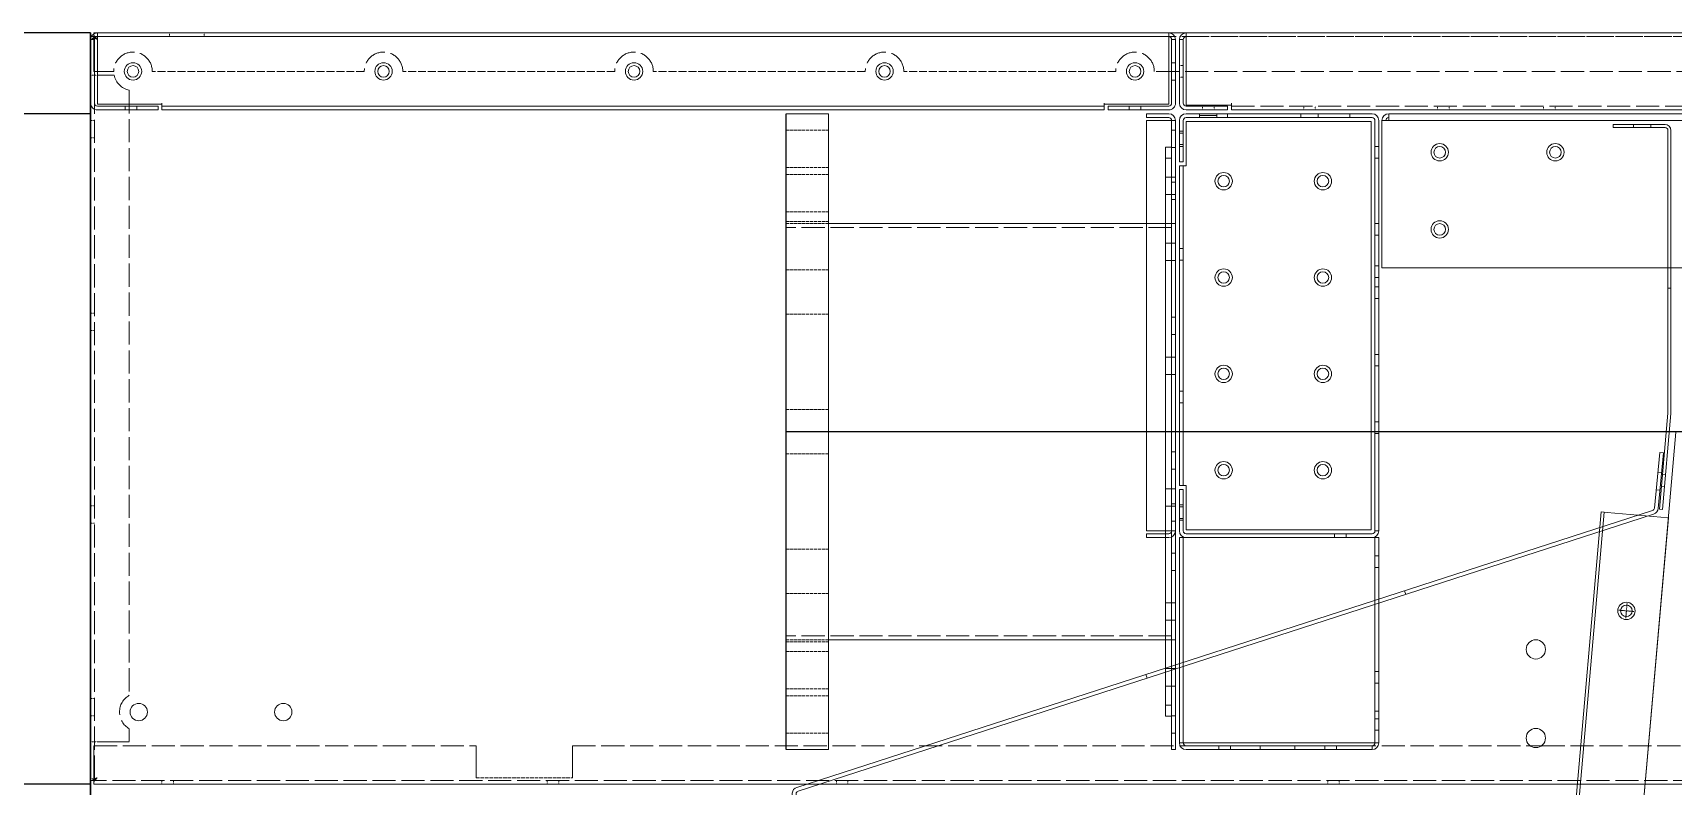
# Model space of a CAD drawing. Header units: millimetres. Extents: x 2458 to 31865, y 2044 to 22839.
# Drawn here: x 15668 to 16520, y 11586 to 11977 of the extents above; entities that cross this region are included whole.
import ezdxf

# ---------------------------------------------------------------- set-up
doc = ezdxf.new("R2010")
doc.units = ezdxf.units.MM
doc.linetypes.add('DASHDOT', pattern=[18.5, 12, -3, 0.5, -3])
doc.linetypes.add('DASHED', pattern=[15, 12, -3])

# ---------------------------------------------------------------- blocks, each defined once
blk = doc.blocks.new('A$C07BF02F0')
at = {"color": 7, "lineweight": 15}
for p, q in [((2, 36.5), (0, 36.5)), ((0, 3.5), (0, 36.5)), ((2, 36.5), (0, 36.5)), ((2, 36.5), (2, 3.5)), ((3.5, 38), (3.5, 40)), ((3.5, 40), (559.5, 40)), ((3.5, 36.5), (3.5, 40)), ((3.5, 38), (3.5, 37.56)), ((3.5, 38), (559.5, 38)), ((3.5, 37.56), (3.5, 36.5)), ((3.5, 36.5), (3.5, 3)), ((3.5, 3), (3.5, 36.5)), ((559.5, 38), (559.5, 40)), ((559.5, 36.5), (559.5, 40)), ((559.5, 37.56), (559.5, 38)), ((559.5, 36.5), (559.5, 37.56)), ((559.5, 36.5), (559.5, 3)), ((559.5, 3), (559.5, 36.5)), ((561, 36.5), (563, 36.5)), ((561, 36.5), (561, 3.5)), ((561, 36.5), (563, 36.5)), ((563, 3.5), (563, 36.5)), ((561, 24.5), (563, 24.5)), ((561, 24.5), (563, 24.5)), ((561, 24.5), (563, 24.5)), ((561, 24.5), (563, 24.5)), ((561, 24.5), (563, 24.5)), ((561, 24.5), (563, 24.5)), ((561, 24.5), (563, 24.5)), ((561, 24.5), (563, 24.5)), ((561, 24.5), (563, 24.5)), ((561, 24.5), (563, 24.5)), ((561, 24.5), (563, 24.5)), ((561, 24.5), (563, 24.5)), ((561, 24.5), (563, 24.5)), ((561, 24.5), (563, 24.5)), ((561, 24.5), (563, 24.5)), ((561, 24.5), (563, 24.5)), ((561, 24.5), (563, 24.5)), ((561, 24.5), (563, 24.5)), ((561, 24.5), (563, 24.5)), ((561, 24.5), (563, 24.5)), ((561, 24.5), (563, 24.5)), ((561, 24.5), (563, 24.5)), ((561, 24.5), (563, 24.5)), ((561, 24.5), (563, 24.5)), ((561, 15.5), (563, 15.5)), ((561, 15.5), (563, 15.5)), ((561, 15.5), (563, 15.5)), ((561, 15.5), (563, 15.5)), ((561, 15.5), (563, 15.5)), ((561, 15.5), (563, 15.5)), ((561, 15.5), (563, 15.5)), ((561, 15.5), (563, 15.5)), ((561, 15.5), (563, 15.5)), ((561, 15.5), (563, 15.5)), ((561, 15.5), (563, 15.5)), ((561, 15.5), (563, 15.5)), ((561, 15.5), (563, 15.5)), ((561, 15.5), (563, 15.5)), ((561, 15.5), (563, 15.5)), ((561, 15.5), (563, 15.5)), ((561, 15.5), (563, 15.5)), ((561, 15.5), (563, 15.5)), ((561, 15.5), (563, 15.5)), ((561, 15.5), (563, 15.5)), ((561, 15.5), (563, 15.5)), ((561, 15.5), (563, 15.5)), ((561, 15.5), (563, 15.5)), ((561, 15.5), (563, 15.5)), ((37, 3), (3.5, 3)), ((37, 3), (3.5, 3)), ((35, 2), (3.5, 2)), ((18, 2), (18, 0)), ((18, 2), (18, 0)), ((18, 2), (18, 0)), ((18, 2), (18, 0)), ((18, 2), (18, 0)), ((18, 2), (18, 0)), ((18, 2), (18, 0)), ((18, 2), (18, 0)), ((18, 2), (18, 0)), ((18, 2), (18, 0)), ((18, 2), (18, 0)), ((18, 2), (18, 0)), ((24, 2), (24, 0)), ((24, 2), (24, 0)), ((24, 2), (24, 0)), ((24, 2), (24, 0)), ((24, 2), (24, 0)), ((24, 2), (24, 0)), ((24, 2), (24, 0)), ((24, 2), (24, 0)), ((24, 2), (24, 0)), ((24, 2), (24, 0)), ((24, 2), (24, 0)), ((24, 2), (24, 0)), ((35, 2), (35, 0)), ((37, 2.44), (37, 3.5)), ((37, 3), (37, 3.5)), ((37, 3), (37, 3.5)), ((37, 3.5), (37, 0)), ((37, 2), (37, 2.44)), ((37, 2), (37, 0)), ((526, 2), (37, 2)), ((526, 2), (37, 2)), ((526, 3), (526, 3.5)), ((526, 3.5), (526, 3)), ((526, 3), (526, 3.5)), ((526, 3.5), (526, 3)), ((526, 2.44), (526, 3)), ((526, 3), (559.5, 3)), ((526, 3), (559.5, 3)), ((526, 3), (526, 0)), ((526, 2), (526, 2.44)), ((526, 2), (526, 0)), ((528, 2), (528, 0)), ((559.5, 2), (528, 2)), ((539, 2), (539, 0)), ((539, 2), (539, 0)), ((539, 2), (539, 0)), ((539, 2), (539, 0)), ((539, 2), (539, 0)), ((539, 2), (539, 0)), ((539, 2), (539, 0)), ((539, 2), (539, 0)), ((539, 2), (539, 0)), ((539, 2), (539, 0)), ((539, 2), (539, 0)), ((539, 2), (539, 0)), ((545, 2), (545, 0)), ((545, 2), (545, 0)), ((545, 2), (545, 0)), ((545, 2), (545, 0)), ((545, 2), (545, 0)), ((545, 2), (545, 0)), ((545, 2), (545, 0)), ((545, 2), (545, 0)), ((545, 2), (545, 0)), ((545, 2), (545, 0)), ((545, 2), (545, 0)), ((545, 2), (545, 0)), ((35, 0), (3.5, 0)), ((526, 0), (37, 0)), ((526, 0), (37, 0)), ((559.5, 0), (528, 0))]:
    blk.add_line(p, q, dxfattribs=at)
for centre in [(22, 20), (152, 20), (282, 20), (412, 20), (542, 20)]:
    blk.add_circle(centre, 3, dxfattribs=at)
for centre, radius, start, end in [((3.5, 36.5), 3.5, 90, 180), ((3.5, 36.5), 1.5, 90, 180), ((559.5, 36.5), 3.5, 360, 90), ((559.5, 36.5), 1.5, 360, 90), ((3.5, 3.5), 3.5, 180, 270.00001), ((3.5, 3.5), 1.5, 180, 269.99999), ((559.5, 3.5), 3.5, 269.99999, 360), ((559.5, 3.5), 1.5, 270.00001, 360)]:
    blk.add_arc(centre, radius, start, end, dxfattribs=at)
blk = doc.blocks.new('A$C51234923')
at = {"color": 7, "lineweight": 15}
for p, q in [((3.5, 189), (3.5, 212)), ((3.5, 212), (99.5, 212)), ((99.5, 0), (99.5, 212)), ((0, 189), (0, 23)), ((3.5, 189), (0, 189)), ((2, 189), (2, 23)), ((0, 146), (2, 146)), ((0, 140), (2, 140)), ((0, 72), (2, 72)), ((0, 66), (2, 66)), ((3.5, 23), (0, 23)), ((3.5, 0), (3.5, 23)), ((99.5, 0), (3.5, 0))]:
    blk.add_line(p, q, dxfattribs=at)
for centre in [(23, 181), (74.5, 181), (23, 131), (74.5, 131), (23, 81), (74.5, 81), (23, 31), (74.5, 31)]:
    blk.add_circle(centre, 3, dxfattribs=at)
blk = doc.blocks.new('A$C30944BC8')
at = {"color": 7, "lineweight": 13, "ltscale": 0.007292}
for p in [(3.5, 190.24), (0, 186.74)]:
    blk.add_line(p, (3.5, 186.74), dxfattribs=at)
at = {"color": 7, "lineweight": 13}
for p, q in [((1673.5, 190.24), (3.5, 190.24)), ((3.5, 186.74), (1673.5, 186.74)), ((0, 110.24), (1677, 110.24))]:
    blk.add_line(p, q, dxfattribs=at)
at = {"color": 7, "lineweight": 13, "ltscale": 0.159375}
blk.add_line((0, 110.24), (0, 186.74), dxfattribs=at)
at = {"color": 7, "lineweight": 13}
for centre in [(30, 170.24), (90, 170.24), (30, 130.24)]:
    blk.add_circle(centre, 3, dxfattribs=at)
for radius in [3.5, 1.5]:
    blk.add_arc((3.5, 186.74), radius, 90, 180, dxfattribs=at)
blk = doc.blocks.new('A$C6A4A1024')
at = {"color": 7, "lineweight": 15}
for p, q in [((0, 195), (0, 216.5)), ((2, 195), (2, 216.5)), ((3.5, 220), (100, 220)), ((3.5, 218), (100, 218)), ((10.5, 220), (10.5, 218)), ((10.5, 220), (10.5, 218)), ((10.5, 220), (10.5, 218)), ((10.5, 220), (10.5, 218)), ((10.5, 220), (10.5, 218)), ((10.5, 220), (10.5, 218)), ((10.5, 220), (10.5, 218)), ((10.5, 220), (10.5, 218)), ((10.5, 220), (10.5, 218)), ((10.5, 220), (10.5, 218)), ((10.5, 220), (10.5, 218)), ((10.5, 220), (10.5, 218)), ((10.5, 220), (10.5, 218)), ((10.5, 220), (10.5, 218)), ((10.5, 220), (10.5, 218)), ((10.5, 220), (10.5, 218)), ((10.5, 220), (10.5, 218)), ((10.5, 220), (10.5, 218)), ((10.5, 220), (10.5, 218)), ((10.5, 220), (10.5, 218)), ((10.5, 220), (10.5, 218)), ((10.5, 220), (10.5, 218)), ((10.5, 220), (10.5, 218)), ((10.5, 220), (10.5, 218)), ((10.5, 220), (10.5, 218)), ((10.5, 220), (10.5, 218)), ((10.5, 220), (10.5, 218)), ((10.5, 220), (10.5, 218)), ((10.5, 220), (10.5, 218)), ((10.5, 220), (10.5, 218)), ((10.5, 220), (10.5, 218)), ((10.5, 220), (10.5, 218)), ((10.5, 220), (10.5, 218)), ((10.5, 220), (10.5, 218)), ((10.5, 220), (10.5, 218)), ((10.5, 220), (10.5, 218)), ((10.5, 220), (10.5, 218)), ((10.5, 220), (10.5, 218)), ((10.5, 220), (10.5, 218)), ((10.5, 220), (10.5, 218)), ((10.5, 220), (10.5, 218)), ((10.5, 220), (10.5, 218)), ((10.5, 220), (10.5, 218)), ((10.5, 220), (10.5, 218)), ((10.5, 220), (10.5, 218)), ((10.5, 220), (10.5, 218)), ((10.5, 220), (10.5, 218)), ((10.5, 220), (10.5, 218)), ((19.5, 220), (19.5, 218)), ((19.5, 220), (19.5, 218)), ((19.5, 220), (19.5, 218)), ((19.5, 220), (19.5, 218)), ((19.5, 220), (19.5, 218)), ((19.5, 220), (19.5, 218)), ((19.5, 220), (19.5, 218)), ((19.5, 220), (19.5, 218)), ((19.5, 220), (19.5, 218)), ((19.5, 220), (19.5, 218)), ((19.5, 220), (19.5, 218)), ((19.5, 220), (19.5, 218)), ((19.5, 220), (19.5, 218)), ((19.5, 220), (19.5, 218)), ((19.5, 220), (19.5, 218)), ((19.5, 220), (19.5, 218)), ((19.5, 220), (19.5, 218)), ((19.5, 220), (19.5, 218)), ((19.5, 220), (19.5, 218)), ((19.5, 220), (19.5, 218)), ((19.5, 220), (19.5, 218)), ((19.5, 220), (19.5, 218)), ((19.5, 220), (19.5, 218)), ((19.5, 220), (19.5, 218)), ((19.5, 220), (19.5, 218)), ((19.5, 220), (19.5, 218)), ((19.5, 220), (19.5, 218)), ((19.5, 220), (19.5, 218)), ((19.5, 220), (19.5, 218)), ((19.5, 220), (19.5, 218)), ((19.5, 220), (19.5, 218)), ((19.5, 220), (19.5, 218)), ((19.5, 220), (19.5, 218)), ((19.5, 220), (19.5, 218)), ((19.5, 220), (19.5, 218)), ((19.5, 220), (19.5, 218)), ((19.5, 220), (19.5, 218)), ((19.5, 220), (19.5, 218)), ((19.5, 220), (19.5, 218)), ((19.5, 220), (19.5, 218)), ((19.5, 220), (19.5, 218)), ((19.5, 220), (19.5, 218)), ((19.5, 220), (19.5, 218)), ((19.5, 220), (19.5, 218)), ((19.5, 220), (19.5, 218)), ((19.5, 220), (19.5, 218)), ((19.5, 220), (19.5, 218)), ((19.5, 220), (19.5, 218)), ((25, 220), (25, 218)), ((63, 220), (63, 218)), ((63, 220), (63, 218)), ((63, 220), (63, 218)), ((63, 220), (63, 218)), ((63, 220), (63, 218)), ((63, 220), (63, 218)), ((72, 220), (72, 218)), ((72, 220), (72, 218)), ((72, 220), (72, 218)), ((72, 220), (72, 218)), ((72, 220), (72, 218)), ((72, 220), (72, 218)), ((88.5, 220), (88.5, 218)), ((101.5, 3.5), (101.5, 216.5)), ((103.5, 3.5), (103.5, 216.5)), ((0, 211), (2, 211)), ((0, 211), (2, 211)), ((0, 211), (2, 211)), ((0, 211), (2, 211)), ((0, 211), (2, 211)), ((0, 211), (2, 211)), ((0, 211), (2, 211)), ((0, 211), (2, 211)), ((0, 211), (2, 211)), ((0, 211), (2, 211)), ((0, 211), (2, 211)), ((0, 211), (2, 211)), ((0, 210), (2, 210)), ((0, 210), (2, 210)), ((0, 210), (2, 210)), ((0, 210), (2, 210)), ((0, 210), (2, 210)), ((0, 210), (2, 210)), ((0, 210), (2, 210)), ((0, 210), (2, 210)), ((0, 210), (2, 210)), ((0, 210), (2, 210)), ((0, 210), (2, 210)), ((0, 210), (2, 210)), ((0, 210), (2, 210)), ((0, 210), (2, 210)), ((0, 210), (2, 210)), ((0, 210), (2, 210)), ((0, 210), (2, 210)), ((0, 210), (2, 210)), ((0, 210), (2, 210)), ((0, 210), (2, 210)), ((0, 210), (2, 210)), ((0, 210), (2, 210)), ((0, 210), (2, 210)), ((0, 210), (2, 210)), ((0, 210), (2, 210)), ((0, 210), (2, 210)), ((0, 210), (2, 210)), ((0, 210), (2, 210)), ((0, 210), (2, 210)), ((0, 210), (2, 210)), ((0, 210), (2, 210)), ((0, 204), (2, 204)), ((0, 204), (2, 204)), ((0, 204), (2, 204)), ((0, 204), (2, 204)), ((0, 204), (2, 204)), ((0, 204), (2, 204)), ((0, 204), (2, 204)), ((0, 204), (2, 204)), ((0, 204), (2, 204)), ((0, 204), (2, 204)), ((0, 204), (2, 204)), ((0, 204), (2, 204)), ((0, 204), (2, 204)), ((0, 204), (2, 204)), ((0, 204), (2, 204)), ((0, 204), (2, 204)), ((0, 204), (2, 204)), ((0, 204), (2, 204)), ((0, 204), (2, 204)), ((0, 204), (2, 204)), ((0, 204), (2, 204)), ((0, 204), (2, 204)), ((0, 204), (2, 204)), ((0, 204), (2, 204)), ((0, 204), (2, 204)), ((0, 204), (2, 204)), ((0, 204), (2, 204)), ((0, 204), (2, 204)), ((0, 204), (2, 204)), ((0, 204), (2, 204)), ((0, 204), (2, 204)), ((0, 203), (2, 203)), ((0, 203), (2, 203)), ((0, 203), (2, 203)), ((0, 203), (2, 203)), ((0, 203), (2, 203)), ((0, 203), (2, 203)), ((0, 203), (2, 203)), ((0, 203), (2, 203)), ((0, 203), (2, 203)), ((0, 203), (2, 203)), ((0, 203), (2, 203)), ((0, 203), (2, 203)), ((103.5, 203), (101.5, 203)), ((103.5, 203), (101.5, 203)), ((103.5, 203), (101.5, 203)), ((103.5, 203), (101.5, 203)), ((103.5, 203), (101.5, 203)), ((103.5, 203), (101.5, 203)), ((103.5, 203), (101.5, 203)), ((103.5, 203), (101.5, 203)), ((103.5, 203), (101.5, 203)), ((103.5, 203), (101.5, 203)), ((103.5, 203), (101.5, 203)), ((103.5, 203), (101.5, 203)), ((103.5, 203), (101.5, 203)), ((103.5, 203), (101.5, 203)), ((103.5, 203), (101.5, 203)), ((103.5, 203), (101.5, 203)), ((103.5, 203), (101.5, 203)), ((103.5, 203), (101.5, 203)), ((103.5, 203), (101.5, 203)), ((103.5, 203), (101.5, 203)), ((103.5, 203), (101.5, 203)), ((103.5, 203), (101.5, 203)), ((103.5, 203), (101.5, 203)), ((103.5, 203), (101.5, 203)), ((103.5, 197), (101.5, 197)), ((103.5, 197), (101.5, 197)), ((103.5, 197), (101.5, 197)), ((103.5, 197), (101.5, 197)), ((103.5, 197), (101.5, 197)), ((103.5, 197), (101.5, 197)), ((103.5, 197), (101.5, 197)), ((103.5, 197), (101.5, 197)), ((103.5, 197), (101.5, 197)), ((103.5, 197), (101.5, 197)), ((103.5, 197), (101.5, 197)), ((103.5, 197), (101.5, 197)), ((103.5, 197), (101.5, 197)), ((103.5, 197), (101.5, 197)), ((103.5, 197), (101.5, 197)), ((103.5, 197), (101.5, 197)), ((103.5, 197), (101.5, 197)), ((103.5, 197), (101.5, 197)), ((103.5, 197), (101.5, 197)), ((103.5, 197), (101.5, 197)), ((103.5, 197), (101.5, 197)), ((103.5, 197), (101.5, 197)), ((103.5, 197), (101.5, 197)), ((103.5, 197), (101.5, 197)), ((2, 195), (0, 195)), ((103.5, 163), (101.5, 163)), ((103.5, 163), (101.5, 163)), ((103.5, 163), (101.5, 163)), ((103.5, 163), (101.5, 163)), ((103.5, 163), (101.5, 163)), ((103.5, 163), (101.5, 163)), ((103.5, 163), (101.5, 163)), ((103.5, 163), (101.5, 163)), ((103.5, 163), (101.5, 163)), ((103.5, 163), (101.5, 163)), ((103.5, 163), (101.5, 163)), ((103.5, 163), (101.5, 163)), ((103.5, 163), (101.5, 163)), ((103.5, 163), (101.5, 163)), ((103.5, 163), (101.5, 163)), ((103.5, 163), (101.5, 163)), ((103.5, 163), (101.5, 163)), ((103.5, 163), (101.5, 163)), ((103.5, 163), (101.5, 163)), ((103.5, 163), (101.5, 163)), ((103.5, 163), (101.5, 163)), ((103.5, 163), (101.5, 163)), ((103.5, 163), (101.5, 163)), ((103.5, 163), (101.5, 163)), ((103.5, 163), (101.5, 163)), ((103.5, 163), (101.5, 163)), ((103.5, 163), (101.5, 163)), ((103.5, 157), (101.5, 157)), ((103.5, 157), (101.5, 157)), ((103.5, 157), (101.5, 157)), ((103.5, 157), (101.5, 157)), ((103.5, 157), (101.5, 157)), ((103.5, 157), (101.5, 157)), ((103.5, 157), (101.5, 157)), ((103.5, 157), (101.5, 157)), ((103.5, 157), (101.5, 157)), ((103.5, 157), (101.5, 157)), ((103.5, 157), (101.5, 157)), ((103.5, 157), (101.5, 157)), ((103.5, 157), (101.5, 157)), ((103.5, 157), (101.5, 157)), ((103.5, 157), (101.5, 157)), ((103.5, 157), (101.5, 157)), ((103.5, 157), (101.5, 157)), ((103.5, 157), (101.5, 157)), ((103.5, 157), (101.5, 157)), ((103.5, 157), (101.5, 157)), ((103.5, 157), (101.5, 157)), ((103.5, 157), (101.5, 157)), ((103.5, 157), (101.5, 157)), ((103.5, 157), (101.5, 157)), ((103.5, 157), (101.5, 157)), ((103.5, 157), (101.5, 157)), ((103.5, 157), (101.5, 157)), ((103.5, 141), (101.5, 141)), ((103.5, 141), (101.5, 141)), ((103.5, 141), (101.5, 141)), ((103.5, 141), (101.5, 141)), ((103.5, 141), (101.5, 141)), ((103.5, 141), (101.5, 141)), ((103.5, 141), (101.5, 141)), ((103.5, 141), (101.5, 141)), ((103.5, 135), (101.5, 135)), ((103.5, 135), (101.5, 135)), ((103.5, 135), (101.5, 135)), ((103.5, 135), (101.5, 135)), ((103.5, 135), (101.5, 135)), ((103.5, 135), (101.5, 135)), ((103.5, 135), (101.5, 135)), ((103.5, 135), (101.5, 135)), ((103.5, 130.11), (101.5, 130.11)), ((103.5, 130.11), (101.5, 130.11)), ((103.5, 124.11), (101.5, 124.11)), ((103.5, 124.11), (101.5, 124.11)), ((103.5, 95.11), (101.5, 95.11)), ((103.5, 95.11), (101.5, 95.11)), ((103.5, 89.11), (101.5, 89.11)), ((103.5, 89.11), (101.5, 89.11)), ((103.5, 60.11), (101.5, 60.11)), ((103.5, 60.11), (101.5, 60.11)), ((103.5, 54.11), (101.5, 54.11)), ((103.5, 54.11), (101.5, 54.11)), ((0, 25), (0, 3.5)), ((0, 25), (0, 3.5)), ((2, 25), (0, 25)), ((2, 25), (0, 25)), ((2, 25), (2, 3.5)), ((2, 25), (2, 3.5)), ((0, 17), (2, 17)), ((0, 17), (2, 17)), ((0, 17), (2, 17)), ((0, 17), (2, 17)), ((0, 17), (2, 17)), ((0, 17), (2, 17)), ((0, 17), (2, 17)), ((0, 17), (2, 17)), ((0, 17), (2, 17)), ((0, 17), (2, 17)), ((0, 17), (2, 17)), ((0, 17), (2, 17)), ((0, 16), (2, 16)), ((0, 16), (2, 16)), ((0, 16), (2, 16)), ((0, 16), (2, 16)), ((0, 16), (2, 16)), ((0, 16), (2, 16)), ((0, 16), (2, 16)), ((0, 16), (2, 16)), ((0, 16), (2, 16)), ((0, 16), (2, 16)), ((0, 16), (2, 16)), ((0, 16), (2, 16)), ((0, 16), (2, 16)), ((0, 16), (2, 16)), ((0, 16), (2, 16)), ((0, 16), (2, 16)), ((0, 16), (2, 16)), ((0, 16), (2, 16)), ((0, 16), (2, 16)), ((0, 16), (2, 16)), ((0, 16), (2, 16)), ((0, 16), (2, 16)), ((0, 16), (2, 16)), ((0, 16), (2, 16)), ((0, 16), (2, 16)), ((0, 16), (2, 16)), ((0, 10), (2, 10)), ((0, 10), (2, 10)), ((0, 10), (2, 10)), ((0, 10), (2, 10)), ((0, 10), (2, 10)), ((0, 10), (2, 10)), ((0, 10), (2, 10)), ((0, 10), (2, 10)), ((0, 10), (2, 10)), ((0, 10), (2, 10)), ((0, 10), (2, 10)), ((0, 10), (2, 10)), ((0, 10), (2, 10)), ((0, 10), (2, 10)), ((0, 10), (2, 10)), ((0, 10), (2, 10)), ((0, 10), (2, 10)), ((0, 10), (2, 10)), ((0, 10), (2, 10)), ((0, 10), (2, 10)), ((0, 10), (2, 10)), ((0, 10), (2, 10)), ((0, 10), (2, 10)), ((0, 10), (2, 10)), ((0, 10), (2, 10)), ((0, 10), (2, 10)), ((0, 9), (2, 9)), ((0, 9), (2, 9)), ((0, 9), (2, 9)), ((0, 9), (2, 9)), ((0, 9), (2, 9)), ((0, 9), (2, 9)), ((0, 9), (2, 9)), ((0, 9), (2, 9)), ((0, 9), (2, 9)), ((0, 9), (2, 9)), ((0, 9), (2, 9)), ((0, 9), (2, 9)), ((3.5, 2), (100, 2)), ((100, 2), (3.5, 2)), ((3.5, 0), (100, 0)), ((3.5, 0), (100, 0)), ((80.5, 0), (80.5, 2)), ((80.5, 0), (80.5, 2)), ((80.5, 0), (80.5, 2)), ((80.5, 0), (80.5, 2)), ((80.5, 0), (80.5, 2)), ((80.5, 0), (80.5, 2)), ((80.5, 0), (80.5, 2)), ((80.5, 0), (80.5, 2)), ((80.5, 0), (80.5, 2)), ((80.5, 0), (80.5, 2)), ((86.5, 0), (86.5, 2)), ((86.5, 0), (86.5, 2)), ((86.5, 0), (86.5, 2)), ((86.5, 0), (86.5, 2)), ((86.5, 0), (86.5, 2)), ((86.5, 0), (86.5, 2)), ((86.5, 0), (86.5, 2)), ((86.5, 0), (86.5, 2)), ((86.5, 0), (86.5, 2)), ((86.5, 0), (86.5, 2)), ((103.5, 3.5), (101.5, 3.5))]:
    blk.add_line(p, q, dxfattribs=at)
for centre, radius, start, end in [((3.5, 216.5), 3.5, 90, 179.99999), ((3.5, 216.5), 1.5, 90, 179.99999), ((100, 216.5), 3.5, 0, 90), ((100, 216.5), 1.5, 0, 90), ((3.5, 3.5), 3.5, 180.00001, 270), ((3.5, 3.5), 1.5, 180.00001, 270), ((100, 3.5), 3.5, 270, 0), ((100, 3.5), 1.5, 270, 0)]:
    blk.add_arc(centre, radius, start, end, dxfattribs=at)
blk = doc.blocks.new('A$C7B6532BF')
at = {"color": 5, "lineweight": 5}
blk.add_line((239.09, 2732.76), (0, 0), dxfattribs=at)
blk = doc.blocks.new('A$C493D0A01')
at = {"lineweight": 5}
blk.add_blockref('A$C7B6532BF', (0, 0), dxfattribs=at)
blk = doc.blocks.new('A$C7AFD6E2C')
at = {"color": 7, "lineweight": 13}
for p, q in [((1778.5, 40), (3.5, 40)), ((1755, 0), (27, 0))]:
    blk.add_line(p, q, dxfattribs=at)
at = {"color": 7, "linetype": 'DASHED', "lineweight": 13}
for p, q in [((1778.5, 38), (3.5, 38)), ((1755, 2), (27, 2))]:
    blk.add_line(p, q, dxfattribs=at)
at = {"color": 7, "lineweight": 13, "ltscale": 0.007292}
blk.add_line((1778.5, 36.5), (1778.5, 40), dxfattribs=at)
at = {"color": 7, "lineweight": 13, "ltscale": 0.070833}
blk.add_line((1778.5, 2.5), (1778.5, 36.5), dxfattribs=at)
at = {"color": 7, "lineweight": 13, "ltscale": 0.004167}
for p, q in [((1780, 36.5), (1782, 36.5)), ((1757, 2), (1757, 0))]:
    blk.add_line(p, q, dxfattribs=at)
at = {"color": 7, "lineweight": 13, "ltscale": 0.06875}
for p, q in [((1780, 36.5), (1780, 3.5)), ((1782, 3.5), (1782, 36.5))]:
    blk.add_line(p, q, dxfattribs=at)
at = {"color": 7, "linetype": 'DASHED', "lineweight": 13, "ltscale": 0.004167}
for p, q in [((1780, 23), (1782, 23)), ((1780, 23), (1782, 23)), ((1780, 23), (1782, 23)), ((1780, 23), (1782, 23)), ((1780, 23), (1782, 23)), ((1780, 23), (1782, 23)), ((1780, 23), (1782, 23)), ((1780, 23), (1782, 23)), ((1780, 17), (1782, 17)), ((1780, 17), (1782, 17)), ((1780, 17), (1782, 17)), ((1780, 17), (1782, 17)), ((1780, 17), (1782, 17)), ((1780, 17), (1782, 17)), ((1780, 17), (1782, 17)), ((1780, 17), (1782, 17)), ((1587, 2), (1587, 0)), ((1587, 2), (1587, 0)), ((1593, 2), (1593, 0)), ((1593, 2), (1593, 0)), ((1642, 2), (1642, 0)), ((1642, 2), (1642, 0)), ((1648, 2), (1648, 0)), ((1648, 2), (1648, 0)), ((1711.5, 2), (1711.5, 0)), ((1711.5, 2), (1711.5, 0)), ((1717.5, 2), (1717.5, 0)), ((1717.5, 2), (1717.5, 0)), ((1764, 2), (1764, 0)), ((1764, 2), (1764, 0)), ((1764, 2), (1764, 0)), ((1764, 2), (1764, 0)), ((1764, 2), (1764, 0)), ((1764, 2), (1764, 0)), ((1764, 2), (1764, 0)), ((1764, 2), (1764, 0)), ((1764, 2), (1764, 0)), ((1764, 2), (1764, 0)), ((1764, 2), (1764, 0)), ((1764, 2), (1764, 0)), ((1764, 2), (1764, 0)), ((1764, 2), (1764, 0)), ((1764, 2), (1764, 0)), ((1764, 2), (1764, 0)), ((1770, 2), (1770, 0)), ((1770, 2), (1770, 0)), ((1770, 2), (1770, 0)), ((1770, 2), (1770, 0)), ((1770, 2), (1770, 0)), ((1770, 2), (1770, 0)), ((1770, 2), (1770, 0)), ((1770, 2), (1770, 0)), ((1770, 2), (1770, 0)), ((1770, 2), (1770, 0)), ((1770, 2), (1770, 0)), ((1770, 2), (1770, 0)), ((1770, 2), (1770, 0)), ((1770, 2), (1770, 0)), ((1770, 2), (1770, 0)), ((1770, 2), (1770, 0))]:
    blk.add_line(p, q, dxfattribs=at)
at = {"color": 7, "linetype": 'DASHED', "lineweight": 13, "ltscale": 0.002083}
blk.add_line((1755, 3.5), (1755, 2.5), dxfattribs=at)
at = {"color": 7, "lineweight": 13, "ltscale": 0.002083}
blk.add_line((1755, 2.5), (1755, 3.5), dxfattribs=at)
at = {"color": 7, "lineweight": 13, "ltscale": 0.005208}
blk.add_line((1755, 2.5), (1755, 0), dxfattribs=at)
at = {"color": 7, "lineweight": 13, "ltscale": 0.048958}
blk.add_line((1755, 2.5), (1778.5, 2.5), dxfattribs=at)
at = {"color": 7, "lineweight": 13, "ltscale": 0.044792}
for p, q in [((1778.5, 2), (1757, 2)), ((1778.5, 0), (1757, 0))]:
    blk.add_line(p, q, dxfattribs=at)
at = {"color": 7, "lineweight": 13}
for centre, radius, start, end in [((1778.5, 36.5), 3.5, 0, 90), ((1778.5, 36.5), 1.5, 360, 90), ((1778.5, 3.5), 3.5, 270, 360), ((1778.5, 3.5), 1.5, 270, 0)]:
    blk.add_arc(centre, radius, start, end, dxfattribs=at)
blk = doc.blocks.new('A$C16F13DCD')
at = {"color": 7, "lineweight": 15}
for p, q in [((11.5, 330), (0, 330)), ((0, 328), (0, 330)), ((11.5, 328), (0, 328)), ((0, 326.5), (0, 113.5)), ((11.5, 326.5), (0, 326.5)), ((11.5, 326.5), (15, 326.5)), ((13, 113.5), (13, 326.5)), ((15, 326.5), (15, 113.5)), ((13, 321.5), (15, 321.5)), ((13, 321.5), (15, 321.5)), ((13, 321.5), (15, 321.5)), ((13, 321.5), (15, 321.5)), ((13, 321.5), (15, 321.5)), ((13, 321.5), (15, 321.5)), ((13, 321.5), (15, 321.5)), ((13, 312.5), (15, 312.5)), ((13, 312.5), (15, 312.5)), ((13, 312.5), (15, 312.5)), ((13, 312.5), (15, 312.5)), ((13, 312.5), (15, 312.5)), ((13, 312.5), (15, 312.5)), ((13, 312.5), (15, 312.5)), ((13, 297), (15, 297)), ((13, 297), (15, 297)), ((13, 294.5), (15, 294.5)), ((13, 294.5), (15, 294.5)), ((13, 288), (15, 288)), ((13, 288), (15, 288)), ((13, 285.5), (15, 285.5)), ((13, 285.5), (15, 285.5)), ((13, 273), (15, 273)), ((13, 262.84), (15, 262.84)), ((13, 262.84), (15, 262.84)), ((13, 253.84), (15, 253.84)), ((13, 253.84), (15, 253.84)), ((13, 224.5), (15, 224.5)), ((13, 224.5), (15, 224.5)), ((13, 215.5), (15, 215.5)), ((13, 215.5), (15, 215.5)), ((13, 203.66), (15, 203.66)), ((13, 203.66), (15, 203.66)), ((13, 194.66), (15, 194.66)), ((13, 194.66), (15, 194.66)), ((13, 154.5), (15, 154.5)), ((13, 154.5), (15, 154.5)), ((13, 145.5), (15, 145.5)), ((13, 145.5), (15, 145.5)), ((13, 135.34), (15, 135.34)), ((13, 135.34), (15, 135.34)), ((13, 127.5), (15, 127.5)), ((13, 127.5), (15, 127.5)), ((13, 126.34), (15, 126.34)), ((13, 126.34), (15, 126.34)), ((0, 113.5), (11.5, 113.5)), ((0, 110), (0, 112)), ((11.5, 112), (0, 112)), ((11.5, 113.5), (15, 113.5)), ((13, 118.5), (15, 118.5)), ((13, 118.5), (15, 118.5)), ((13, 110.34), (13, 113.5)), ((15, 113.5), (13, 113.5)), ((15, 113.5), (13, 113.5)), ((15, 0), (15, 113.5)), ((11.5, 110), (0, 110)), ((13, 0), (13, 110.34)), ((13, 102), (15, 102)), ((13, 102), (15, 102)), ((13, 93), (15, 93)), ((13, 93), (15, 93)), ((13, 76.16), (15, 76.16)), ((13, 76.16), (15, 76.16)), ((13, 67.16), (15, 67.16)), ((13, 67.16), (15, 67.16)), ((13, 57), (15, 57)), ((13, 42), (15, 42)), ((13, 42), (15, 42)), ((13, 42), (15, 42)), ((13, 42), (15, 42)), ((13, 33), (15, 33)), ((13, 33), (15, 33)), ((13, 33), (15, 33)), ((13, 33), (15, 33)), ((13, 17.5), (15, 17.5)), ((13, 17.5), (15, 17.5)), ((13, 17.5), (15, 17.5)), ((13, 17.5), (15, 17.5)), ((13, 17.5), (15, 17.5)), ((13, 8.5), (15, 8.5)), ((13, 8.5), (15, 8.5)), ((13, 8.5), (15, 8.5)), ((13, 8.5), (15, 8.5)), ((13, 8.5), (15, 8.5)), ((13, 0), (15, 0))]:
    blk.add_line(p, q, dxfattribs=at)
for centre, radius, start, end in [((11.5, 326.5), 3.5, 0, 90), ((11.5, 326.5), 1.5, 0, 90), ((11.5, 113.5), 3.5, 270, 0), ((11.5, 113.5), 1.5, 270, 0)]:
    blk.add_arc(centre, radius, start, end, dxfattribs=at)
blk = doc.blocks.new('A$C244D7E91')
at = {"color": 7, "lineweight": 15}
for p, q in [((0, 3.5), (0, 110)), ((3.5, 110), (0, 110)), ((2, 3.5), (2, 110)), ((3.5, 110), (100, 110)), ((103.5, 110), (100, 110)), ((101.5, 3.5), (101.5, 110)), ((103.5, 3.5), (103.5, 110)), ((103.5, 100.5), (101.5, 100.5)), ((103.5, 100.5), (101.5, 100.5)), ((103.5, 94.5), (101.5, 94.5)), ((103.5, 94.5), (101.5, 94.5)), ((103.5, 40.5), (101.5, 40.5)), ((103.5, 40.5), (101.5, 40.5)), ((103.5, 34.5), (101.5, 34.5)), ((103.5, 34.5), (101.5, 34.5)), ((101.5, 20), (103.5, 20)), ((103.5, 16), (101.5, 16)), ((103.5, 16), (101.5, 16)), ((103.5, 16), (101.5, 16)), ((103.5, 16), (101.5, 16)), ((103.5, 16), (101.5, 16)), ((103.5, 10), (101.5, 10)), ((103.5, 10), (101.5, 10)), ((103.5, 10), (101.5, 10)), ((103.5, 10), (101.5, 10)), ((103.5, 10), (101.5, 10)), ((3.5, 3.5), (0, 3.5)), ((100, 3.5), (3.5, 3.5)), ((100, 2), (3.5, 2)), ((100, 0), (3.5, 0)), ((20.5, 0), (20.5, 2)), ((20.5, 0), (20.5, 2)), ((26.5, 0), (26.5, 2)), ((26.5, 0), (26.5, 2)), ((42, 0), (42, 2)), ((60, 0), (60, 2)), ((75.5, 0), (75.5, 2)), ((75.5, 0), (75.5, 2)), ((81.5, 0), (81.5, 2)), ((81.5, 0), (81.5, 2)), ((103.5, 3.5), (100, 3.5)), ((100, 2), (100, 0))]:
    blk.add_line(p, q, dxfattribs=at)
for centre, radius, start, end in [((3.5, 3.5), 3.5, 180.00001, 270), ((3.5, 3.5), 1.5, 180.00001, 270), ((100, 3.5), 3.5, 270, 0), ((100, 3.5), 1.5, 270, 0)]:
    blk.add_arc(centre, radius, start, end, dxfattribs=at)
blk = doc.blocks.new('A$C7EF54F26')
at = {"color": 7, "lineweight": 15}
for p, q in [((431.66, 245.91), (433.66, 245.91)), ((431.66, 216.89), (431.66, 245.91)), ((433.66, 216.89), (433.66, 245.91)), ((431.66, 235.41), (433.66, 235.41)), ((431.66, 235.41), (433.66, 235.41)), ((431.66, 235.41), (433.66, 235.41)), ((431.66, 235.41), (433.66, 235.41)), ((431.66, 235.41), (433.66, 235.41)), ((431.66, 235.41), (433.66, 235.41)), ((431.66, 235.41), (433.66, 235.41)), ((431.66, 235.41), (433.66, 235.41)), ((431.66, 235.41), (433.66, 235.41)), ((431.66, 235.41), (433.66, 235.41)), ((431.66, 235.41), (433.66, 235.41)), ((431.66, 226.41), (433.66, 226.41)), ((431.66, 226.41), (433.66, 226.41)), ((431.66, 226.41), (433.66, 226.41)), ((431.66, 226.41), (433.66, 226.41)), ((431.66, 226.41), (433.66, 226.41)), ((431.66, 226.41), (433.66, 226.41)), ((431.66, 226.41), (433.66, 226.41)), ((431.66, 226.41), (433.66, 226.41)), ((431.66, 226.41), (433.66, 226.41)), ((431.66, 226.41), (433.66, 226.41)), ((431.66, 226.41), (433.66, 226.41)), ((2.12, 30.92), (430.75, 215.52)), ((2.91, 29.08), (431.54, 213.68)), ((306.56, 162.03), (307.35, 160.19)), ((176.95, 106.21), (177.74, 104.37)), ((0, 27.68), (0.15, 0)), ((2, 27.69), (2.15, 0.01)), ((2.04, 19.51), (0.04, 19.5)), ((2.04, 19.51), (0.04, 19.5)), ((2.04, 19.51), (0.04, 19.5)), ((2.04, 19.51), (0.04, 19.5)), ((2.04, 19.51), (0.04, 19.5)), ((2.04, 19.51), (0.04, 19.5)), ((2.04, 19.51), (0.04, 19.5)), ((2.04, 19.51), (0.04, 19.5)), ((2.04, 19.51), (0.04, 19.5)), ((2.04, 19.51), (0.04, 19.5)), ((2.04, 19.51), (0.04, 19.5)), ((2.09, 10.51), (0.09, 10.5)), ((2.09, 10.51), (0.09, 10.5)), ((2.09, 10.51), (0.09, 10.5)), ((2.09, 10.51), (0.09, 10.5)), ((2.09, 10.51), (0.09, 10.5)), ((2.09, 10.51), (0.09, 10.5)), ((2.09, 10.51), (0.09, 10.5)), ((2.09, 10.51), (0.09, 10.5)), ((2.09, 10.51), (0.09, 10.5)), ((2.09, 10.51), (0.09, 10.5)), ((2.09, 10.51), (0.09, 10.5)), ((0.15, 0), (2.15, 0.01))]:
    blk.add_line(p, q, dxfattribs=at)
for centre, radius, start, end in [((430.16, 216.89), 1.5, 293.3, 0), ((430.16, 216.89), 3.5, 293.3, 0), ((3.5, 27.7), 3.5, 113.3, 180.3), ((3.5, 27.7), 1.5, 113.3, 180.3)]:
    blk.add_arc(centre, radius, start, end, dxfattribs=at)
blk = doc.blocks.new('A$C21967578')
at = {"color": 7, "lineweight": 15}
for p, q in [((0, 199.81), (26.9, 199.81)), ((0, 199.81), (0, 198.21)), ((0, 198.21), (26.9, 198.21)), ((10.5, 198.21), (10.5, 199.81)), ((10.5, 198.21), (10.5, 199.81)), ((10.5, 198.21), (10.5, 199.81)), ((10.5, 198.21), (10.5, 199.81)), ((10.5, 198.21), (10.5, 199.81)), ((10.5, 198.21), (10.5, 199.81)), ((10.5, 198.21), (10.5, 199.81)), ((10.5, 198.21), (10.5, 199.81)), ((10.5, 198.21), (10.5, 199.81)), ((10.5, 198.21), (10.5, 199.81)), ((10.5, 198.21), (10.5, 199.81)), ((10.5, 198.21), (10.5, 199.81)), ((10.5, 198.21), (10.5, 199.81)), ((10.5, 198.21), (10.5, 199.81)), ((10.5, 198.21), (10.5, 199.81)), ((19.5, 198.21), (19.5, 199.81)), ((19.5, 198.21), (19.5, 199.81)), ((19.5, 198.21), (19.5, 199.81)), ((19.5, 198.21), (19.5, 199.81)), ((19.5, 198.21), (19.5, 199.81)), ((19.5, 198.21), (19.5, 199.81)), ((19.5, 198.21), (19.5, 199.81)), ((19.5, 198.21), (19.5, 199.81)), ((19.5, 198.21), (19.5, 199.81)), ((19.5, 198.21), (19.5, 199.81)), ((19.5, 198.21), (19.5, 199.81)), ((19.5, 198.21), (19.5, 199.81)), ((19.5, 198.21), (19.5, 199.81)), ((19.5, 198.21), (19.5, 199.81)), ((19.5, 198.21), (19.5, 199.81)), ((28.4, 196.71), (28.4, 49.88)), ((30, 49.81), (30, 196.71)), ((30, 114.81), (28.4, 114.81)), ((28.4, 49.88), (24.05, 0.14)), ((30, 49.81), (25.64, 0)), ((25.62, 18.07), (27.21, 17.93)), ((25.62, 18.07), (27.21, 17.93)), ((25.62, 18.07), (27.21, 17.93)), ((25.62, 18.07), (27.21, 17.93)), ((25.62, 18.07), (27.21, 17.93)), ((25.62, 18.07), (27.21, 17.93)), ((25.62, 18.07), (27.21, 17.93)), ((25.62, 18.07), (27.21, 17.93)), ((25.62, 18.07), (27.21, 17.93)), ((25.62, 18.07), (27.21, 17.93)), ((25.62, 18.07), (27.21, 17.93)), ((25.09, 12.09), (26.69, 11.95)), ((25.09, 12.09), (26.69, 11.95)), ((25.09, 12.09), (26.69, 11.95)), ((25.09, 12.09), (26.69, 11.95)), ((25.09, 12.09), (26.69, 11.95)), ((25.09, 12.09), (26.69, 11.95)), ((25.09, 12.09), (26.69, 11.95)), ((25.09, 12.09), (26.69, 11.95)), ((25.09, 12.09), (26.69, 11.95)), ((25.09, 12.09), (26.69, 11.95)), ((25.09, 12.09), (26.69, 11.95)), ((24.05, 0.14), (25.64, 0))]:
    blk.add_line(p, q, dxfattribs=at)
for radius, start in [(3.1, 360), (1.5, 0)]:
    blk.add_arc((26.9, 196.71), radius, start, 90, dxfattribs=at)
blk = doc.blocks.new('A$C7AF137E1')
at = {"color": 7, "lineweight": 13}
for p, q in [((2700, 35), (0, 35)), ((2700, 33.4), (0, 33.4)), ((2700, 0), (0, 0))]:
    blk.add_line(p, q, dxfattribs=at)
at = {"color": 7, "lineweight": 13, "ltscale": 0.004}
blk.add_line((2700, 35), (2700, 33.4), dxfattribs=at)
at = {"color": 7, "lineweight": 13, "ltscale": 0.00375}
blk.add_line((2700, 31.9), (2700, 33.4), dxfattribs=at)
at = {"color": 7, "lineweight": 13, "ltscale": 0.07975}
blk.add_line((2700, 31.9), (2700, 0), dxfattribs=at)
at = {"color": 7, "linetype": 'DASHDOT', "lineweight": 13, "ltscale": 0.0195}
for p, q in [((2653.9, 17.5), (2646.1, 17.5)), ((2650, 21.4), (2650, 13.6))]:
    blk.add_line(p, q, dxfattribs=at)
at = {"color": 7, "lineweight": 13}
blk.add_circle((2650, 17.5), 3, dxfattribs=at)

msp = doc.modelspace()

# ---------------------------------------------------------------- linework, layer by layer
for p, q in [((15698.25, 11977.27), (13298.25, 11977.27)), ((15698.25, 11977.27), (14329.25, 11977.27)), ((15698.25, 11935.27), (14329.25, 11935.27)), ((16059.25, 11605.27), (16059.25, 11935.27)), ((16059.25, 11770.27), (17685.92, 11770.27)), ((15698.25, 11587.27), (13298.25, 11587.27))]:
    msp.add_line(p, q)
at = {"ltscale": 500}
for p, q in [((15698.25, 11977.27), (15698.25, 8782.41)), ((15698.25, 11977.27), (15698.25, 8777.27)), ((15698.25, 8777.27), (15698.25, 11977.27))]:
    msp.add_line(p, q, dxfattribs=at)
at = {"color": 7, "lineweight": 13, "ltscale": 0.003112}
for p, q in [((15699.25, 11975.27), (15698.25, 11975.27)), ((15699.25, 11589.27), (15698.25, 11589.27))]:
    msp.add_line(p, q, dxfattribs=at)
at = {"color": 7, "lineweight": 13, "ltscale": 0.002813}
for p, q in [((15698.25, 11974.37), (15698.25, 11975.27)), ((15698.25, 11590.17), (15698.25, 11589.27))]:
    msp.add_line(p, q, dxfattribs=at)
at = {"color": 7, "lineweight": 13}
for p, q in [((15698.25, 11590.17), (15698.25, 11974.37)), ((18196.55, 11977.27), (15699.95, 11977.27)), ((16059.25, 11770.27), (16059.25, 11935.27)), ((16081.25, 11770.27), (16081.25, 11935.27)), ((16256.05, 11918), (16256.05, 11770.27)), ((16259.25, 11918), (16259.25, 11770.27)), ((16256.05, 11878.27), (16081.25, 11878.27)), ((16259.25, 11770.27), (16259.25, 11878.27)), ((16059.25, 11605.27), (16059.25, 11770.27)), ((16081.25, 11605.27), (16081.25, 11770.27)), ((16256.05, 11622.55), (16256.05, 11770.27)), ((16259.25, 11622.55), (16259.25, 11770.27)), ((16259.25, 11662.27), (16259.25, 11770.27)), ((16259.25, 11664.27), (16259.25, 11770.27)), ((16256.05, 11662.27), (16081.25, 11662.27)), ((18196.55, 11587.27), (15699.95, 11587.27))]:
    msp.add_line(p, q, dxfattribs=at)
at = {"color": 7, "linetype": 'DASHED', "lineweight": 13, "ltscale": 0.00625}
for p, q in [((15698.25, 11974.37), (15700.25, 11974.37)), ((15739.25, 11975.27), (15739.25, 11977.27)), ((15757.25, 11975.27), (15757.25, 11977.27)), ((15698.25, 11955.27), (15700.25, 11955.27)), ((15700.25, 11931.77), (15698.25, 11931.77)), ((15700.25, 11922.77), (15698.25, 11922.77)), ((15700.25, 11831.77), (15698.25, 11831.77)), ((15700.25, 11822.77), (15698.25, 11822.77)), ((15700.25, 11731.77), (15698.25, 11731.77)), ((15700.25, 11722.77), (15698.25, 11722.77)), ((15700.25, 11631.77), (15698.25, 11631.77)), ((15700.25, 11622.77), (15698.25, 11622.77)), ((15698.25, 11609.27), (15700.25, 11609.27)), ((15698.25, 11590.17), (15700.25, 11590.17)), ((15735.25, 11589.27), (15735.25, 11587.27)), ((15741.25, 11589.27), (15741.25, 11587.27)), ((15935.25, 11589.27), (15935.25, 11587.27)), ((15941.25, 11589.27), (15941.25, 11587.27)), ((16085.25, 11589.27), (16085.25, 11587.27)), ((16091.25, 11589.27), (16091.25, 11587.27)), ((16340.25, 11589.27), (16340.25, 11587.27)), ((16346.25, 11589.27), (16346.25, 11587.27))]:
    msp.add_line(p, q, dxfattribs=at)
at = {"color": 7, "lineweight": 13, "ltscale": 0.002201}
for p, q in [((15699.25, 11975.27), (15699.95, 11975.27)), ((15699.25, 11589.27), (15699.95, 11589.27))]:
    msp.add_line(p, q, dxfattribs=at)
at = {"color": 7, "lineweight": 13, "ltscale": 0.004222}
for p, q in [((15699.95, 11975.92), (15699.95, 11977.27)), ((15699.95, 11588.62), (15699.95, 11587.27))]:
    msp.add_line(p, q, dxfattribs=at)
at = {"color": 7, "lineweight": 13, "ltscale": 0.003766}
for p, q in [((15699.95, 11975.92), (15699.95, 11974.72)), ((15699.95, 11588.62), (15699.95, 11589.83))]:
    msp.add_line(p, q, dxfattribs=at)
at = {"color": 7, "linetype": 'DASHED', "lineweight": 13}
for p, q in [((18196.55, 11975.27), (15699.95, 11975.27)), ((15700.25, 11590.17), (15700.25, 11974.37)), ((18078.25, 11957.27), (16250.25, 11957.27)), ((15718.25, 11947.47), (15718.25, 11633.43)), ((16059.25, 11878.27), (16059.25, 11770.27)), ((16259.25, 11876.27), (16059.25, 11876.27)), ((16059.25, 11770.27), (16059.25, 11662.27)), ((16059.25, 11770.27), (16059.25, 11664.27)), ((16259.25, 11664.27), (16059.25, 11664.27)), ((15699.95, 11607.27), (15898.25, 11607.27)), ((15948.25, 11607.27), (16445.25, 11607.27)), ((16451.25, 11607.27), (17948.25, 11607.27)), ((18196.55, 11589.27), (15699.95, 11589.27))]:
    msp.add_line(p, q, dxfattribs=at)
at = {"color": 7, "linetype": 'DASHED', "lineweight": 13, "ltscale": 0.002219}
for p, q in [((15699.95, 11975.27), (15700.66, 11975.27)), ((15699.95, 11589.27), (15700.66, 11589.27))]:
    msp.add_line(p, q, dxfattribs=at)
at = {"color": 7, "linetype": 'DASHED', "lineweight": 13, "ltscale": 0.003094}
for p, q in [((15699.95, 11973.87), (15699.95, 11974.86)), ((15699.95, 11590.67), (15699.95, 11589.68))]:
    msp.add_line(p, q, dxfattribs=at)
at = {"color": 7, "linetype": 'DASHED', "lineweight": 13, "ltscale": 0.051875}
for p, q in [((15699.95, 11957.27), (15699.95, 11973.87)), ((15699.95, 11590.67), (15699.95, 11607.27)), ((15718.25, 11609.27), (15701.65, 11609.27)), ((15898.25, 11607.27), (15898.25, 11590.67)), ((15948.25, 11607.27), (15948.25, 11590.67))]:
    msp.add_line(p, q, dxfattribs=at)
at = {"color": 7, "linetype": 'DASHED', "lineweight": 13, "ltscale": 0.002812}
for p, q in [((15700.25, 11974.37), (15700.25, 11975.27)), ((15700.25, 11590.17), (15700.25, 11589.27))]:
    msp.add_line(p, q, dxfattribs=at)
at = {"color": 7, "linetype": 'DASHED', "lineweight": 13, "ltscale": 0.032187}
msp.add_line((15710.25, 11957.27), (15699.95, 11957.27), dxfattribs=at)
at = {"color": 7, "linetype": 'DASHED', "lineweight": 13, "ltscale": 0.004375}
for p, q in [((15700.25, 11955.27), (15701.65, 11955.27)), ((15700.25, 11609.27), (15701.65, 11609.27))]:
    msp.add_line(p, q, dxfattribs=at)
at = {"color": 7, "linetype": 'DASHED', "lineweight": 13, "ltscale": 0.027506}
msp.add_line((15701.65, 11955.27), (15710.46, 11955.27), dxfattribs=at)
at = {"color": 7, "linetype": 'DASHED', "lineweight": 13, "ltscale": 0.34375}
for p, q in [((15840.25, 11957.27), (15730.25, 11957.27)), ((15970.25, 11957.27), (15860.25, 11957.27)), ((16100.25, 11957.27), (15990.25, 11957.27)), ((16230.25, 11957.27), (16120.25, 11957.27))]:
    msp.add_line(p, q, dxfattribs=at)
at = {"color": 7, "lineweight": 13, "ltscale": 0.1375}
for p, q in [((16059.25, 11935.27), (16081.25, 11935.27)), ((16059.25, 11605.27), (16081.25, 11605.27))]:
    msp.add_line(p, q, dxfattribs=at)
at = {"color": 7, "linetype": 'DASHED', "lineweight": 13, "ltscale": 0.1375}
for p, q in [((16059.25, 11926.77), (16081.25, 11926.77)), ((16059.25, 11907.35), (16081.25, 11907.35)), ((16059.25, 11907.35), (16081.25, 11907.35)), ((16059.25, 11903.77), (16081.25, 11903.77)), ((16059.25, 11884.35), (16081.25, 11884.35)), ((16059.25, 11884.35), (16081.25, 11884.35)), ((16059.25, 11879.27), (16081.25, 11879.27)), ((16081.25, 11878.27), (16059.25, 11878.27)), ((16059.25, 11854.27), (16081.25, 11854.27)), ((16059.25, 11854.27), (16081.25, 11854.27)), ((16059.25, 11831.27), (16081.25, 11831.27)), ((16059.25, 11831.27), (16081.25, 11831.27)), ((16081.25, 11781.77), (16059.25, 11781.77)), ((16081.25, 11781.77), (16059.25, 11781.77)), ((16081.25, 11758.77), (16059.25, 11758.77)), ((16081.25, 11758.77), (16059.25, 11758.77)), ((16059.25, 11709.27), (16081.25, 11709.27)), ((16059.25, 11709.27), (16081.25, 11709.27)), ((16059.25, 11686.27), (16081.25, 11686.27)), ((16059.25, 11686.27), (16081.25, 11686.27)), ((16081.25, 11662.27), (16059.25, 11662.27)), ((16059.25, 11661.27), (16081.25, 11661.27)), ((16059.25, 11656.2), (16081.25, 11656.2)), ((16059.25, 11656.2), (16081.25, 11656.2)), ((16059.25, 11636.77), (16081.25, 11636.77)), ((16059.25, 11633.2), (16081.25, 11633.2)), ((16059.25, 11633.2), (16081.25, 11633.2)), ((16059.25, 11613.77), (16081.25, 11613.77))]:
    msp.add_line(p, q, dxfattribs=at)
at = {"lineweight": 5}
msp.add_line((16273.75, 11934.27), (16282.75, 11934.27), dxfattribs=at)
at = {"color": 7, "lineweight": 13, "ltscale": 0.02}
for p, q in [((16259.25, 11918), (16256.05, 11918)), ((16259.25, 11918), (16256.05, 11918)), ((16259.25, 11622.55), (16256.05, 11622.55))]:
    msp.add_line(p, q, dxfattribs=at)
at = {"color": 7, "linetype": 'DASHED', "lineweight": 13, "ltscale": 0.02}
for p, q in [((16259.25, 11912.27), (16256.05, 11912.27)), ((16256.05, 11902.27), (16259.25, 11902.27)), ((16256.05, 11902.27), (16259.25, 11902.27)), ((16256.05, 11893.27), (16259.25, 11893.27)), ((16256.05, 11893.27), (16259.25, 11893.27)), ((16259.25, 11878.27), (16256.05, 11878.27)), ((16259.25, 11878.27), (16256.05, 11878.27)), ((16256.05, 11868.11), (16259.25, 11868.11)), ((16256.05, 11868.11), (16259.25, 11868.11)), ((16256.05, 11859.11), (16259.25, 11859.11)), ((16256.05, 11859.11), (16259.25, 11859.11)), ((16256.05, 11808.94), (16259.25, 11808.94)), ((16256.05, 11808.94), (16259.25, 11808.94)), ((16256.05, 11799.94), (16259.25, 11799.94)), ((16256.05, 11799.94), (16259.25, 11799.94)), ((16256.05, 11740.61), (16259.25, 11740.61)), ((16256.05, 11740.61), (16259.25, 11740.61)), ((16256.05, 11731.61), (16259.25, 11731.61)), ((16256.05, 11731.61), (16259.25, 11731.61)), ((16256.05, 11681.43), (16259.25, 11681.43)), ((16256.05, 11681.43), (16259.25, 11681.43)), ((16256.05, 11672.43), (16259.25, 11672.43)), ((16256.05, 11672.43), (16259.25, 11672.43)), ((16259.25, 11662.27), (16256.05, 11662.27)), ((16259.25, 11662.27), (16256.05, 11662.27)), ((16256.05, 11647.27), (16259.25, 11647.27)), ((16256.05, 11647.27), (16259.25, 11647.27)), ((16256.05, 11638.27), (16259.25, 11638.27)), ((16256.05, 11638.27), (16259.25, 11638.27)), ((16259.25, 11628.27), (16256.05, 11628.27)), ((16259.25, 11622.55), (16256.05, 11622.55))]:
    msp.add_line(p, q, dxfattribs=at)
at = {"color": 7, "linetype": 'DASHED', "lineweight": 13, "ltscale": 0.021374}
msp.add_line((15718.25, 11616.11), (15718.25, 11609.27), dxfattribs=at)
at = {"color": 7, "lineweight": 13, "ltscale": 0.01875}
msp.add_line((16445.25, 11607.27), (16451.25, 11607.27), dxfattribs=at)
at = {"color": 7, "linetype": 'DASHED', "lineweight": 13, "ltscale": 0.15625}
msp.add_line((15898.25, 11590.67), (15948.25, 11590.67), dxfattribs=at)
at = {"color": 7, "lineweight": 13}
for centre, radius in [((15720.25, 11957.27), 4.5), ((15850.25, 11957.27), 4.5), ((15980.25, 11957.27), 4.5), ((16110.25, 11957.27), 4.5), ((16240.25, 11957.27), 4.5), ((16398.38, 11915.27), 4.5), ((16458.38, 11915.27), 4.5), ((16286.25, 11900.27), 4.5), ((16337.75, 11900.27), 4.5), ((16398.38, 11875.27), 4.5), ((16286.25, 11850.27), 4.5), ((16337.75, 11850.27), 4.5), ((16286.25, 11800.27), 4.5), ((16337.75, 11800.27), 4.5), ((16286.25, 11750.27), 4.5), ((16337.75, 11750.27), 4.5), ((16495.25, 11677.27), 4.5), ((16448.25, 11657.27), 5), ((15723.25, 11624.77), 4.5), ((15798.25, 11624.77), 4.5), ((16448.25, 11611.27), 5)]:
    msp.add_circle(centre, radius, dxfattribs=at)
at = {"color": 7, "linetype": 'DASHED', "lineweight": 13}
for centre, start, end in [((15720.25, 11957.27), 0, 180), ((15850.25, 11957.27), 0, 180), ((15980.25, 11957.27), 0, 180), ((16110.25, 11957.27), 0, 180), ((16240.25, 11957.27), 0, 180), ((15720.25, 11957.27), 191.53722, 258.46304), ((15723.25, 11624.77), 120, 240)]:
    msp.add_arc(centre, 10, start, end, dxfattribs=at)
at = {"color": 7, "lineweight": 13}
for points in [[(15699.25, 11975.27), (15699.64, 11974.98), (15700.1, 11974.7), (15700.61, 11974.42), (15701.13, 11974.15), (15701.65, 11973.87)], [(15699.95, 11975.92), (15700.3, 11975.56), (15700.64, 11975.16), (15700.98, 11974.74), (15701.32, 11974.31), (15701.65, 11973.87)], [(15699.25, 11589.27), (15699.64, 11589.56), (15700.1, 11589.85), (15700.61, 11590.12), (15701.13, 11590.4), (15701.65, 11590.67)], [(15699.95, 11588.62), (15700.3, 11588.98), (15700.64, 11589.38), (15700.98, 11589.8), (15701.32, 11590.24), (15701.65, 11590.67)]]:
    msp.add_open_spline(points, degree=5, dxfattribs=at)
at = {"color": 7, "linetype": 'DASHED', "lineweight": 13}
for points in [[(15699.95, 11974.72), (15700.3, 11974.57), (15700.64, 11974.41), (15700.98, 11974.23), (15701.32, 11974.05), (15701.65, 11973.87)], [(15700.66, 11975.27), (15700.82, 11974.99), (15701.01, 11974.71), (15701.22, 11974.43), (15701.44, 11974.15), (15701.65, 11973.87)], [(15699.95, 11589.83), (15700.3, 11589.97), (15700.64, 11590.14), (15700.98, 11590.31), (15701.32, 11590.49), (15701.65, 11590.67)], [(15700.66, 11589.27), (15700.82, 11589.55), (15701.01, 11589.83), (15701.22, 11590.11), (15701.44, 11590.39), (15701.65, 11590.67)]]:
    msp.add_open_spline(points, degree=5, dxfattribs=at)

# ---------------------------------------------------------------- block references
at = {"lineweight": 5}
for name, p in [('A$C07BF02F0', (15698.25, 11937.27)), ('A$C16F13DCD', (16246.25, 11605.27)), ('A$C6A4A1024', (16263.25, 11715.27)), ('A$C30944BC8', (16368.38, 11745.03)), ('A$C51234923', (16263.25, 11719.27)), ('A$C21967578', (16488.38, 11729.92)), ('A$C493D0A01', (16281.76, 9037.27)), ('A$C244D7E91', (16263.25, 11605.27))]:
    msp.add_blockref(name, p, dxfattribs=at)
at = {"lineweight": 5, "xscale": -1}
msp.add_blockref('A$C7AFD6E2C', (18045.28, 11937.27), dxfattribs=at)
at = {"lineweight": 5}
for name, p, rotation in [('A$C7EF54F26', (16059.76, 11555.07), 354.6349260590812), ('A$C7AF137E1', (16281.73, 9035.84), 85.0001035662264)]:
    msp.add_blockref(name, p, dxfattribs=dict(at, rotation=rotation))

doc.saveas('drawing.dxf')
